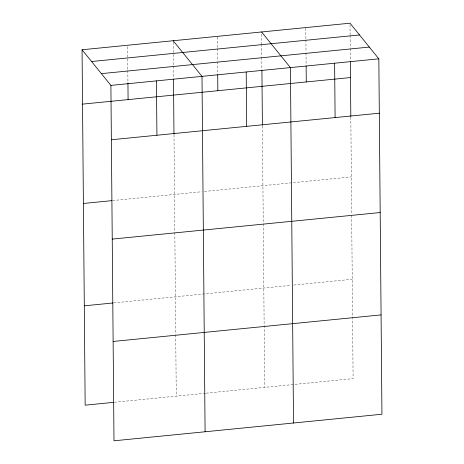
<?xml version="1.0" encoding="UTF-8"?>
<svg xmlns="http://www.w3.org/2000/svg" width="464" height="464" viewBox="0 0 464 464"><rect width="100%" height="100%" fill="white"/><g stroke="black" fill="none" stroke-linecap="round" stroke-linejoin="round"><path stroke-width="0.35" stroke-dasharray="2.32 1.74" d="M112.584 200.576L201.602 191.748M204.45 191.47L351.347 176.906M113.477 302.928L290.916 285.343M293.764 285.058L352.24 279.264M114.341 402.276L205.5 393.24M206.213 393.17L353.104 378.607L351.677 215.11M350.018 24.65L350.105 34.8M350.111 35.519L350.221 47.844M350.227 48.569L350.332 60.888M350.825 117.154L351.671 214.391M305.799 28.31L305.892 39.179M305.904 39.904L306.008 52.229M306.014 52.954L306.124 65.273M261.603 34.139L261.684 43.564M261.69 44.289L261.8 56.608M261.806 57.333L261.911 69.658M262.404 125.918L263.25 223.155M263.256 223.874L264.683 387.37M217.378 37.074L217.471 47.943M217.477 48.668L217.587 60.993M217.593 61.718L217.697 73.312M173.176 42.178L173.374 65.372M173.385 66.097L173.49 78.422M173.983 134.688L174.829 231.919M174.835 232.638L175.723 334.225M175.728 334.944L176.262 396.14M127.623 46.696L127.826 69.89M127.832 70.615L127.931 82.209"/><path stroke-width="0.7" d="M82.058 49.764L350.007 23.2L378.839 58.829L381.942 414.236L113.993 440.8L110.896 85.393L82.058 49.764L85.161 405.171L113.634 402.346M91.576 61.521L359.519 34.957M101.378 73.637L369.321 47.073M110.896 85.393L378.839 58.829M82.534 104.122L350.477 77.563M111.366 139.757L379.314 113.193M83.404 203.47L111.87 200.645M112.236 239.099L380.178 212.541M84.297 305.822L112.764 303.004M113.129 341.458L381.072 314.894M261.58 31.964L290.418 67.599L293.521 423.006M173.159 40.728L201.997 76.363L205.094 431.769M350.337 61.613L350.819 116.435M334.625 63.214L335.101 117.578M306.13 65.998L306.269 81.942M261.916 70.383L262.398 125.199M246.204 71.978L246.68 126.341M217.709 74.762L217.848 90.712M173.495 79.147L173.977 133.968M156.443 80.875L156.919 135.239M127.942 82.934L128.087 99.609"/></g></svg>
